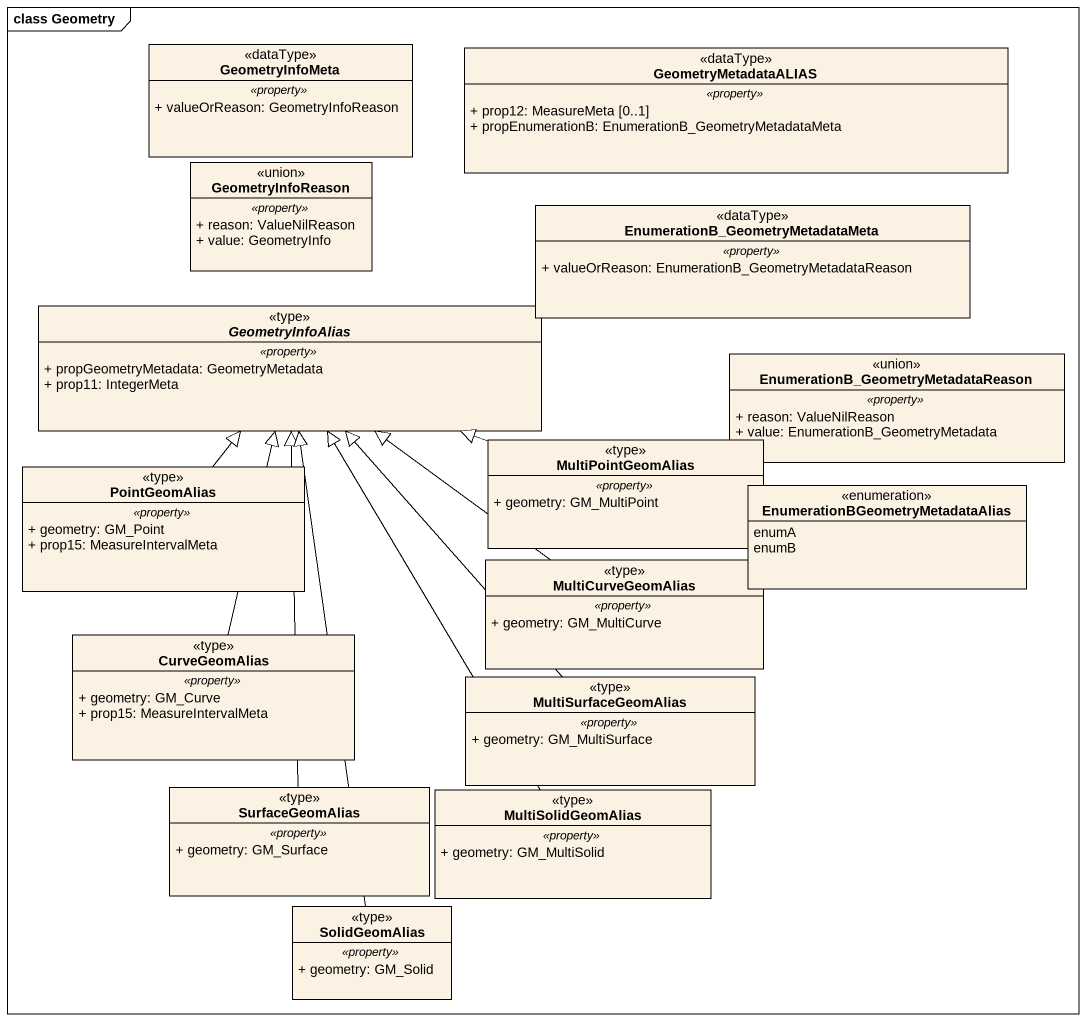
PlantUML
@startuml
mainframe class Geometry
hide circle
hide empty members
skinparam classAttributeIconSize 0
class GeometryInfoMeta <<dataType>> {
  .. <<property>> ..
  + valueOrReason: GeometryInfoReason
}
class GeometryMetadataALIAS <<dataType>> {
  .. <<property>> ..
  + prop12: MeasureMeta [0..1]
  + propEnumerationB: EnumerationB_GeometryMetadataMeta
}
class GeometryInfoReason <<union>> {
  .. <<property>> ..
  + reason: ValueNilReason
  + value: GeometryInfo
}
class "EnumerationB_GeometryMetadataMeta" as EnumerationB <<dataType>> {
  .. <<property>> ..
  + valueOrReason: EnumerationB_GeometryMetadataReason
}
abstract class GeometryInfoAlias <<type>> {
  .. <<property>> ..
  + propGeometryMetadata: GeometryMetadata
  + prop11: IntegerMeta
}
class "EnumerationB_GeometryMetadataReason" as EnumerationB_2 <<union>> {
  .. <<property>> ..
  + reason: ValueNilReason
  + value: EnumerationB_GeometryMetadata
}
class MultiPointGeomAlias <<type>> {
  .. <<property>> ..
  + geometry: GM_MultiPoint
}
class PointGeomAlias <<type>> {
  .. <<property>> ..
  + geometry: GM_Point
  + prop15: MeasureIntervalMeta
}
enum "EnumerationBGeometryMetadataAlias" as EnumerationBGeometryMetadata {
  enumA
  enumB
}
class MultiCurveGeomAlias <<type>> {
  .. <<property>> ..
  + geometry: GM_MultiCurve
}
class CurveGeomAlias <<type>> {
  .. <<property>> ..
  + geometry: GM_Curve
  + prop15: MeasureIntervalMeta
}
class MultiSurfaceGeomAlias <<type>> {
  .. <<property>> ..
  + geometry: GM_MultiSurface
}
class SurfaceGeomAlias <<type>> {
  .. <<property>> ..
  + geometry: GM_Surface
}
class MultiSolidGeomAlias <<type>> {
  .. <<property>> ..
  + geometry: GM_MultiSolid
}
class SolidGeomAlias <<type>> {
  .. <<property>> ..
  + geometry: GM_Solid
}
MultiPointGeomAlias -left-|> GeometryInfoAlias
PointGeomAlias -up-|> GeometryInfoAlias
MultiCurveGeomAlias -up-|> GeometryInfoAlias
CurveGeomAlias -up-|> GeometryInfoAlias
MultiSurfaceGeomAlias -up-|> GeometryInfoAlias
SurfaceGeomAlias -up-|> GeometryInfoAlias
MultiSolidGeomAlias -up-|> GeometryInfoAlias
SolidGeomAlias -up-|> GeometryInfoAlias
@enduml
